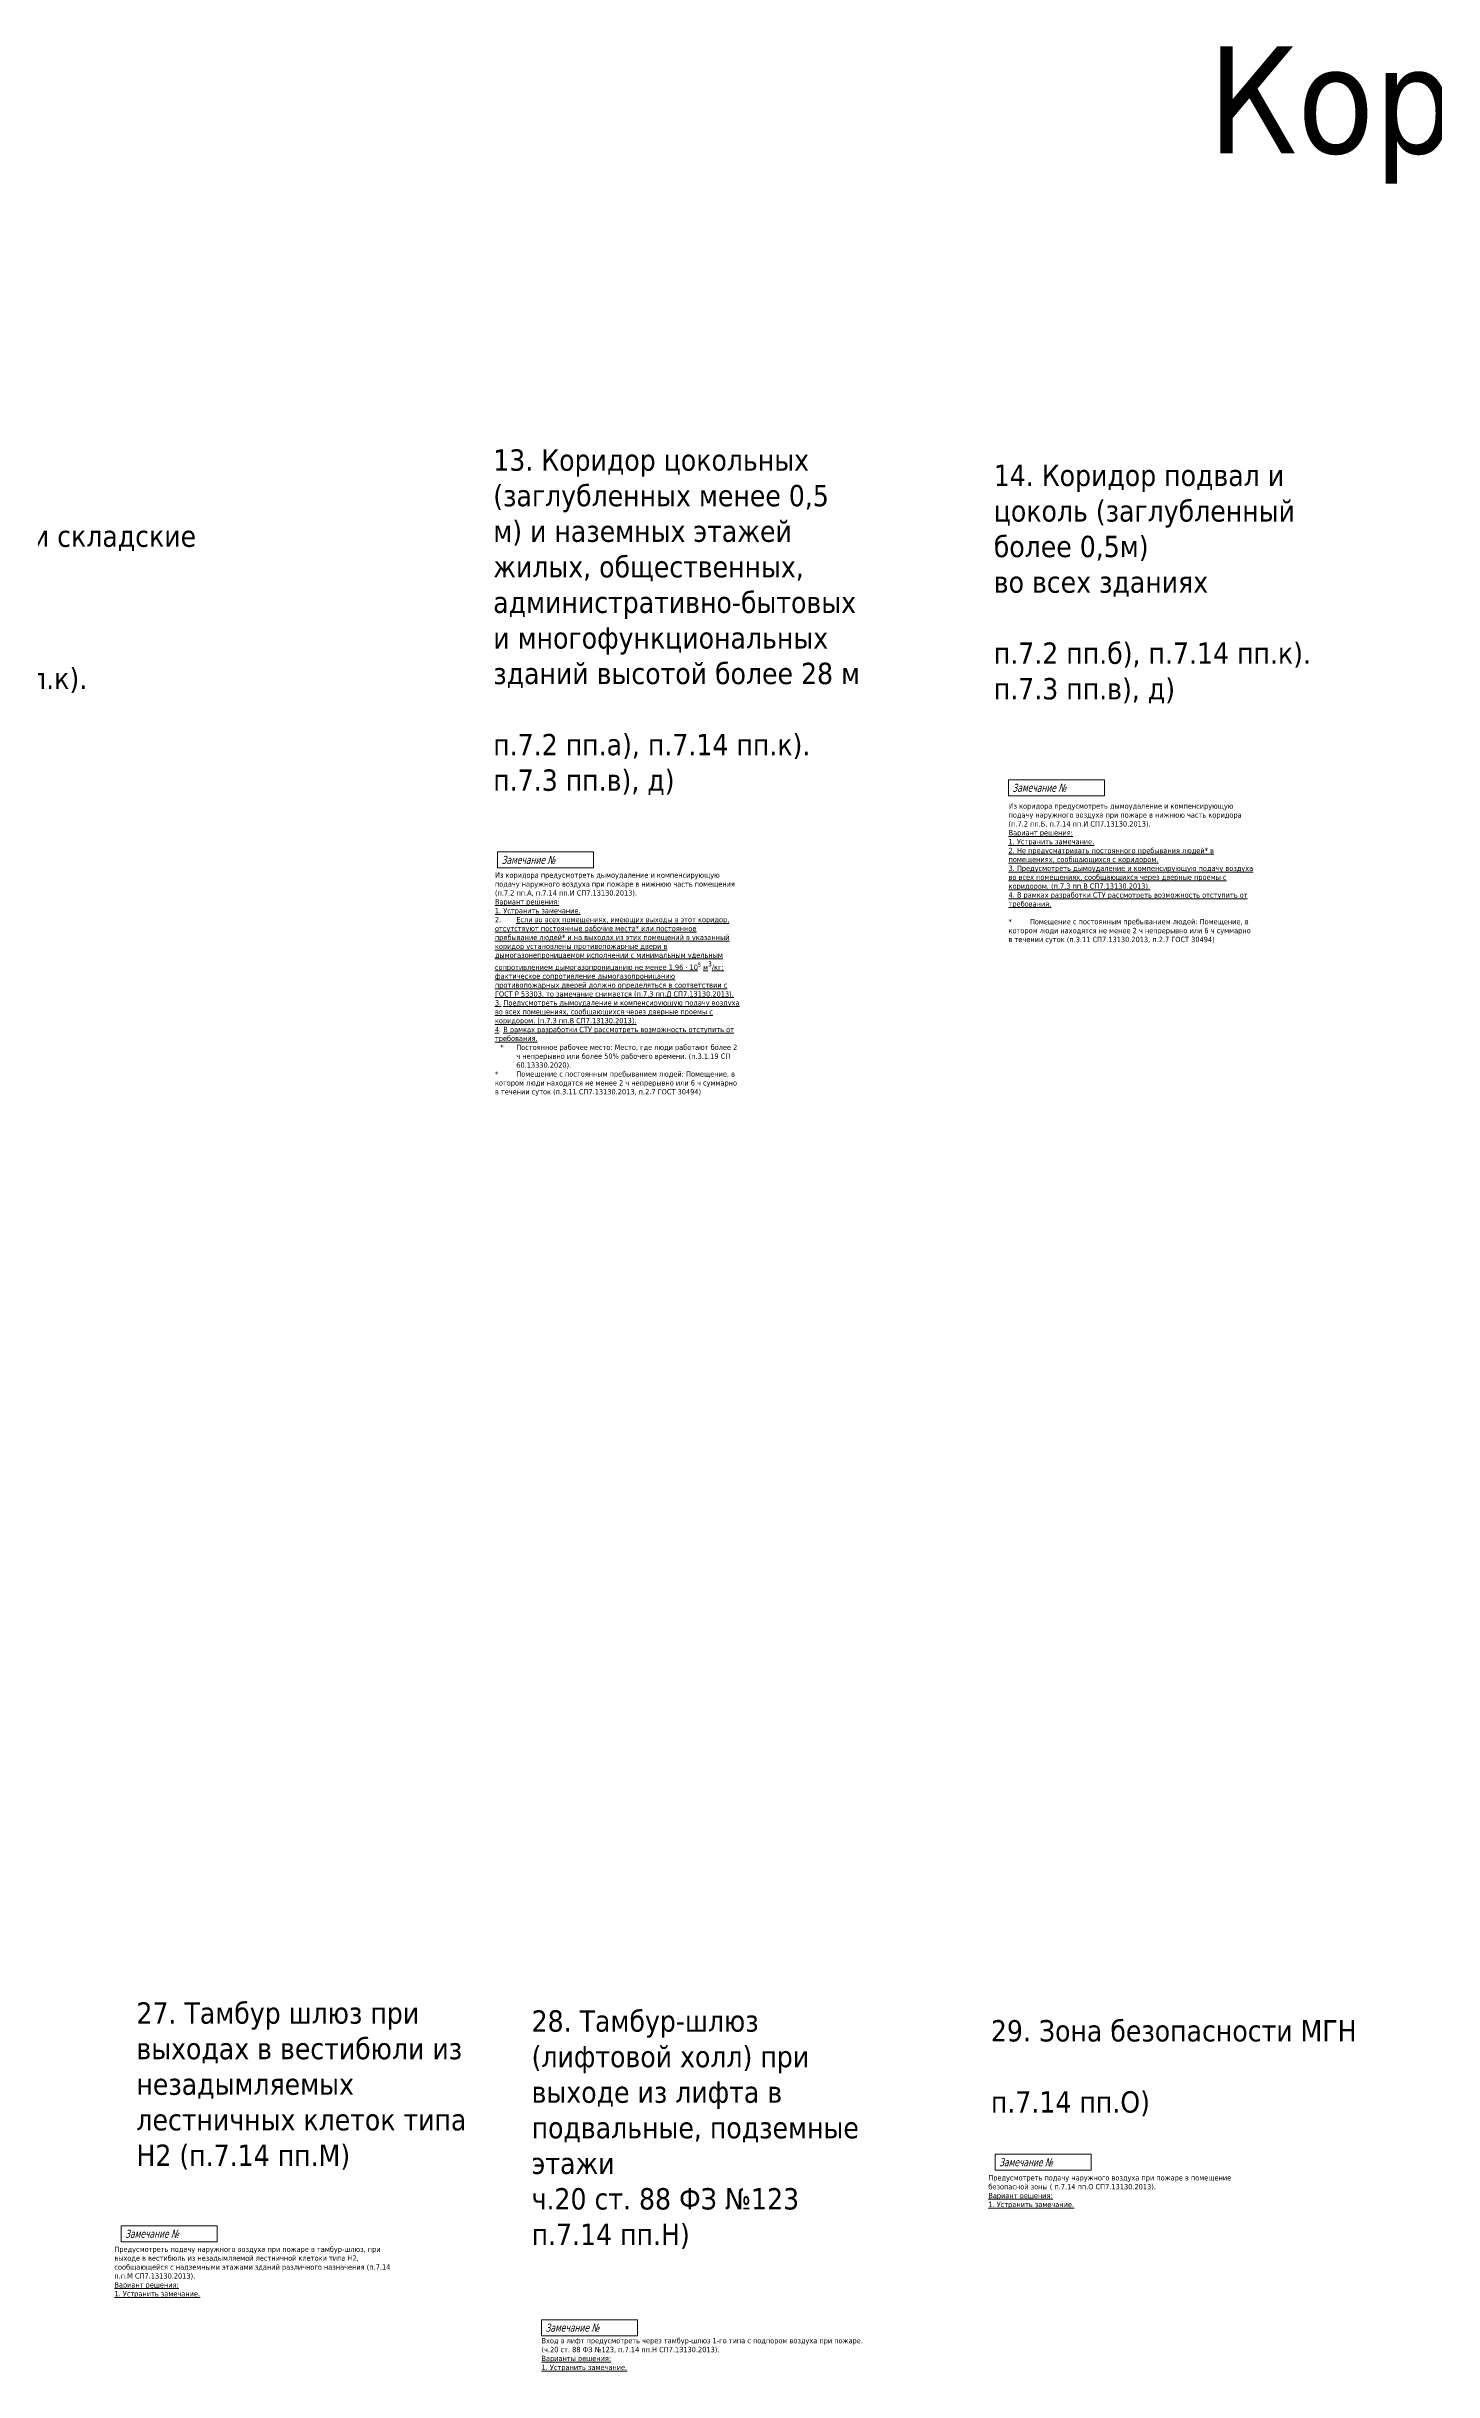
# Model space of a CAD drawing. Header units: millimetres. Extents: x -151274 to 981405, y -382735 to 210096.
# Drawn here: x 598933 to 754929, y -214561 to 46982 of the extents above; entities that cross this region are included whole.
import ezdxf

# ---------------------------------------------------------------- set-up
doc = ezdxf.new("R2010")
doc.units = ezdxf.units.MM
doc.layers.add('экспертиза ДУ', color=1, linetype='Continuous', lineweight=0)
doc.layers.add('экспертиза ДУ пояснения', color=6, linetype='Continuous', lineweight=0)
doc.styles.add('ЭКСПЕРТИЗА', font='tahoma.ttf')

msp = doc.modelspace()

# ---------------------------------------------------------------- linework, layer by layer
at = {"layer": 'экспертиза ДУ', "lineweight": 0}
for points in [[(707127, -35509), (717927, -35509), (717927, -37309), (707127, -37309), (707127, -35509)], [(649672, -43621), (660472, -43621), (660472, -45421), (649672, -45421), (649672, -43621)], [(654612, -208733), (665412, -208733), (665412, -210533), (654612, -210533), (654612, -208733)]]:
    msp.add_lwpolyline(points, dxfattribs=at)
at = {"layer": 'экспертиза ДУ', "color": 1, "lineweight": 0}
for points in [[(705627, -190123), (716427, -190123), (716427, -191923), (705627, -191923), (705627, -190123)], [(607332, -198167), (618132, -198167), (618132, -199967), (607332, -199967), (607332, -198167)]]:
    msp.add_lwpolyline(points, dxfattribs=at)

# ---------------------------------------------------------------- texts
at = {"layer": 'экспертиза ДУ', "lineweight": 0, "style": 'ЭКСПЕРТИЗА', "oblique": 14.99998, "width": 0.8}
for p in [(707577, -36859), (650122, -44971), (655062, -210083)]:
    msp.add_text('Замечание №', height=900, dxfattribs=at).set_placement(p)
at = {"layer": 'экспертиза ДУ', "color": 1, "lineweight": 0, "style": 'ЭКСПЕРТИЗА', "oblique": 14.99998, "width": 0.8}
for p in [(706077, -191473), (607782, -199517)]:
    msp.add_text('Замечание №', height=900, dxfattribs=at).set_placement(p)
at = {"layer": 'экспертиза ДУ', "color": 6, "ltscale": 100, "char_height": 600, "width": 26264.8, "attachment_point": 1, "style": 'ЭКСПЕРТИЗА'}
for s, insert in [('\\A1;{\\C256;Из коридора предусмотреть дымоудаление и компенсирующую подачу наружного воздуха при пожаре в нижнюю часть коридора (п.7.2 пп.Б, п.7.14 пп.\\A0;И \\A1;СП7.13130.2013).\\P\\L\\C6;Вариант решения:\\P1. Устранить замечание.\\P2. Не предусматривать постоянного пребывания людей* в помещениях, сообщающихся с коридором.\\P\\A0;3. Предусмотреть дымоудаление и компенсирующую подачу воздуха во всех помещениях, сообщающихся через дверные проемы с коридором.\\A1;\\H1.00002x; \\A0;\\H0.99998x;(п.7.3 пп.В СП7.13130.2013).\\P\\C2;4. В рамках разработки СТУ рассмотреть возможность отступить от требования. \\P\\A1;\\C6;\\P\\l*^IПомещение с постоянным пребыванием людей: \\A0;Помещение, в котором люди находятся не менее 2 ч непрерывно или 6 ч суммарно в течении суток \\A1;(п.3.11 СП7.13130.2013\\A0;,\\A1; п.2.7 ГОСТ 30494)}', (707135, -38164)), ('\\A1;{\\C256;Из коридора предусмотреть дымоудаление и компенсирующую подачу наружного воздуха при пожаре в нижнюю часть помещения (п.7.2 пп.А, п.7.14 пп.\\A0;И \\A1;СП7.13130.2013).\\P\\L\\C6;Вариант решения:\\P1. Устранить замечание.\\P}2.^I{\\LЕсли во всех помещениях, имеющих выходы в этот коридор, отсутствуют постоянные рабочие места* или постоянное пребывание людей* и на выходах из этих помещений в указанный коридор установлены противопожарные двери в дымогазонепроницаемом исполнении с минимальным удельным сопротивлением дымогазопроницанию не менее 1,96 · 10\\H0.7x;\\S5^ ;\\H1.42857x; м\\H0.91667x;\\S3^ ;\\H1.09091x;/кг; фактическое сопротивление дымогазопроницанию противопожарных дверей должно определяться в соответствии с ГОСТ Р 53303, то замечание снимается (п.7.3 пп.Д СП7.13130.2013).\\P\\H0.99999x;3\\A0;. Предусмотреть дымоудаление и компенсирующую подачу воздуха во всех помещениях, сообщающихся через дверные проемы с коридором.\\A1;\\H1.00002x; \\A0;\\H0.99998x;(п.7.3 пп.В СП7.13130.2013).\\P\\C2;4\\l. \\LВ рамках разработки СТУ рассмотреть возможность отступить от требования. \\A1;\\H0.99999x;\\P\\pi-1800,l2400,t2400;\\A0;\\H1.00002x;\\l\\C6;*^I\\H0.99988x;Постоянное ра\\H1.00012x;бочее место: Место, где люди работают более 2 ч непрерывно или более 50% рабочего времени. (п.3.1.19 СП 60.13330.2020).\\P\\pi0,l0,tz;\\A1;*^IПомещение с постоянным пребыванием людей: \\A0;Помещение, в котором люди находятся не менее 2 ч непрерывно или 6 ч суммарно в течении суток \\A1;(п.3.11 СП7.13130.2013\\A0;,\\A1; п.2.7 ГОСТ 30494)}', (649367, -45934))]:
    msp.add_mtext(s, dxfattribs=dict(at, insert=insert))
at = {"layer": 'экспертиза ДУ', "color": 1, "ltscale": 100, "char_height": 600, "width": 30190.17, "attachment_point": 1, "style": 'ЭКСПЕРТИЗА'}
for s, insert in [('\\A1;Предусмотреть подачу наружного воздуха при пожаре в помещение безопасной зоны ( п.7.14 пп.О СП7.13130.2013).\\P{\\L\\C6;Вариант решения:\\P1. Устранить замечание.}', (704861, -192469)), ('\\A1;Предусмотреть подачу наружного воздуха при пожаре в тамбур-шлюз, {\\A0;при выходе в вестибюль из незадымляемой лестничной клетоки типа Н2, сообщающейся с надземными этажами зданий различного назначения} ({\\A0;п.7.14 п.п.М СП7.13130.2013}).\\P{\\L\\C6;Вариант решения:\\P1. Устранить замечание.}', (606566, -200512))]:
    msp.add_mtext(s, dxfattribs=dict(at, insert=insert))
at = {"layer": 'экспертиза ДУ', "lineweight": 0, "ltscale": 100, "transparency": 33554687, "insert": (654604, -210790), "char_height": 600, "width": 35300.38, "attachment_point": 1, "style": 'ЭКСПЕРТИЗА'}
msp.add_mtext('Вход в лифт предусмотреть через тамбур-шлюз 1-го типа с подпором воздуха при пожаре. (ч.20 ст. 88 ФЗ №123, {\\A1;\\C1;п.7.14 пп.Н СП7.13130.2013}).\\P{\\L\\C6;Варианты решения:\\P1. Устранить замечание.}', dxfattribs=at)
at = {"layer": 'экспертиза ДУ пояснения', "color": 2, "lineweight": 0, "attachment_point": 1, "style": 'ЭКСПЕРТИЗА'}
for s, insert, char_height, width in [('\\A1;Коридоры ', (729555, 46982, 0), 12000, 120682.93), ('13. Коридор цокольных (заглубленных менее 0,5 м) и наземных этажей {\\C30;жилых, общественных, административно-бытовых и многофункциональных зданий высотой более 28 м\\A1;\\P}\\Pп.7.2 пп.а), п.7.14 пп.к).\\Pп.7.3 пп.в), д)', (649179, 1662), 2400, 41574.45), ('14. Коридор подвал и цоколь (заглубленный более 0,5м)\\P{\\C30;во всех зданиях\\P\\P}п.7.2 пп.б), п.7.14 пп.к).\\Pп.7.3 пп.в), д)', (705472, -59), 2400, 41574.45), ('27. Тамбур шлюз при выходах в вестибюли из незадымляемых лестничных клеток типа Н2 (п.7.14 пп.М)', (609046, -173032), 2400, 41574.45), ('28. Тамбур-шлюз (лифтовой холл) при выходе из лифта в подвальные, подземные этажи \\Pч.20 ст. 88 ФЗ №123\\Pп.7.14 пп.Н)', (653493, -173931), 2400, 41574.45), ('29. Зона безопасности МГН\\P\\Pп.7.14 пп.О)', (705149, -175034), 2400, 41574.45)]:
    msp.add_mtext(s, dxfattribs=dict(at, insert=insert, char_height=char_height, width=width))
at = {"layer": 'экспертиза ДУ пояснения', "color": 30, "lineweight": 0, "insert": (567839, -6901, 0), "char_height": 2400, "width": 48621.62, "attachment_point": 1, "style": 'ЭКСПЕРТИЗА'}
msp.add_mtext('\\A1;{\\C2;Производственные и складские помещения\\A0;\\C30;\\PНет категории\\P\\C2;\\Pп.7.2 пп.е), п.7.14 пп.к).}', dxfattribs=at)

doc.saveas('drawing.dxf')
